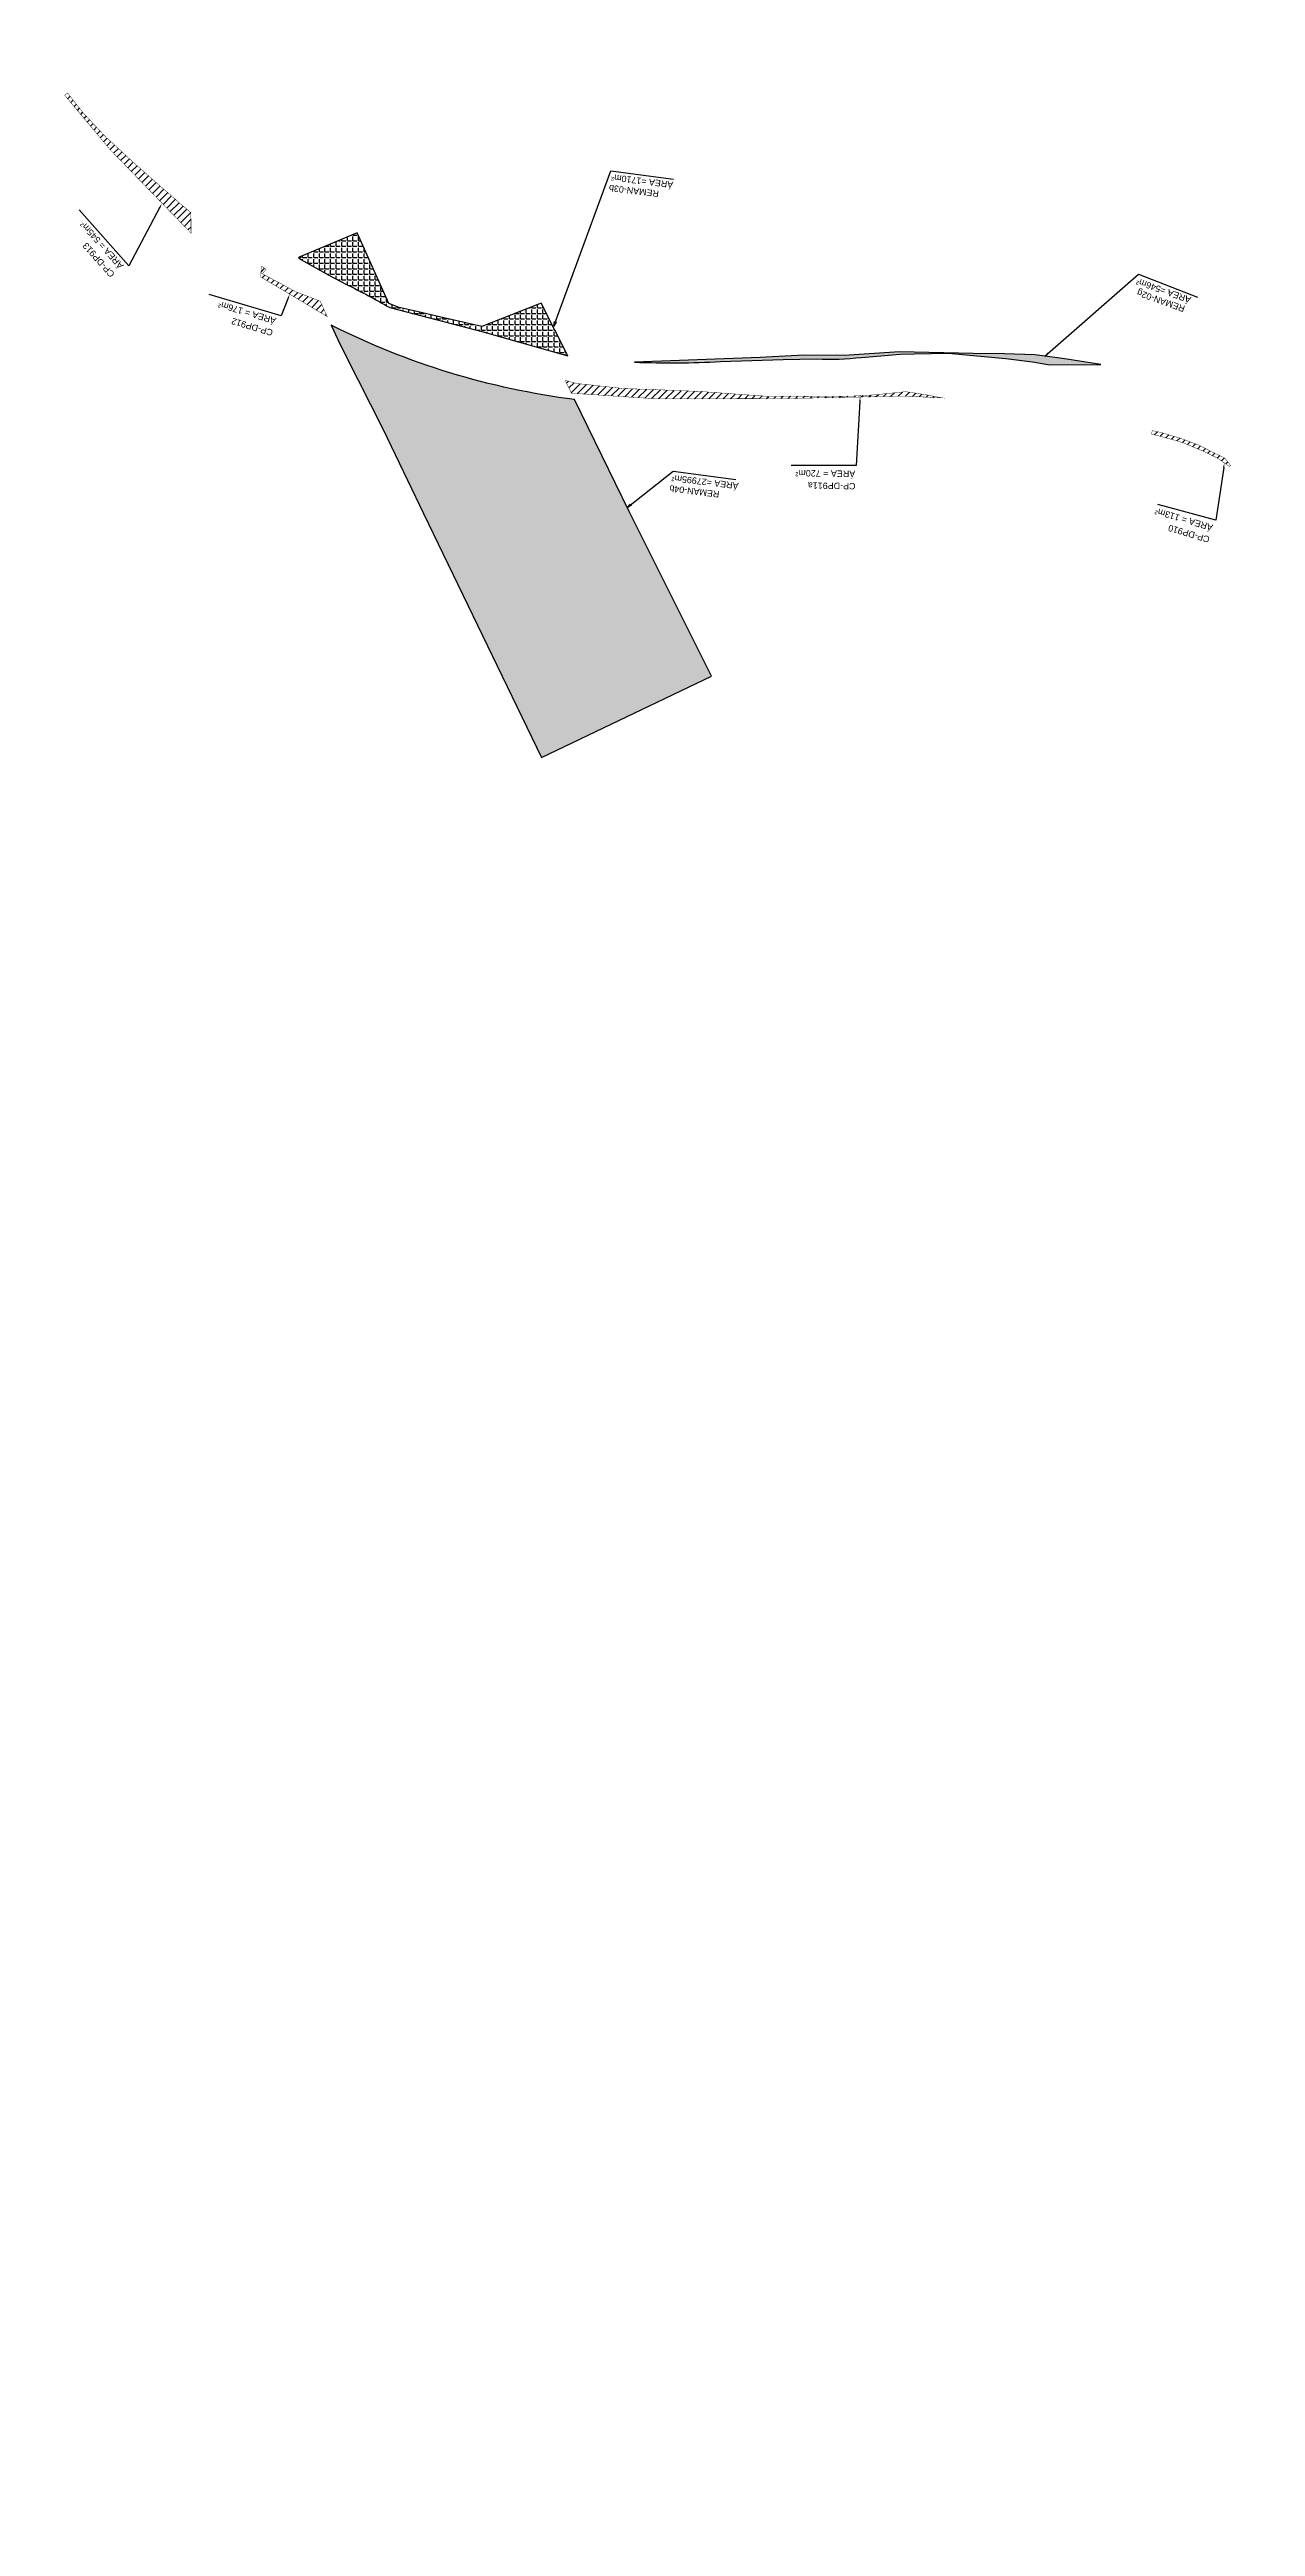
# Model space of a CAD drawing. Header units: metres. Extents: x 287051 to 328239, y 7396995 to 7466021.
# Drawn here: x 288996 to 289750, y 7463326 to 7464874 of the extents above; entities that cross this region are included whole.
import ezdxf

# ---------------------------------------------------------------- set-up
doc = ezdxf.new("R2010")
doc.units = ezdxf.units.M
doc.header["$LTSCALE"] = 10
doc.layers.add('_ÁREA REMANESCENTE', color=7, linetype='Continuous', lineweight=25, true_color=0xdb00db)
doc.layers.add('DESAPROPRIAÇÃO', color=160, linetype='Continuous')
doc.layers.add('U-HZ-TEXTO-DESAP', color=2, linetype='Continuous')
doc.styles.add('ARIAL', font='arial.ttf')
doc.styles.add('DIM', font='arial.ttf', dxfattribs={"width": 0.8})
doc.dimstyles.new('U-1_2000', dxfattribs={"dimscale": 2, "dimtxt": 1.5, "dimasz": 0.75, "dimexe": 0.75, "dimexo": 0.75, "dimgap": 0.25, "dimtad": 1, "dimzin": 4, "dimtxsty": 'DIM', "dimblk": 'ARCHTICK', "dimcen": 0.7, "dimdle": 0.75, "dimclrd": 256, "dimclre": 256, "dimclrt": 256, "dimaunit": 1, "dimadec": 3, "dimazin": 2, "dimtfac": 1, "dimtofl": 0, "dimtmove": 0, "dimatfit": 3, "dimldrblk": 'CLOSEDBLANK', "dimfxl": 0, "dimtolj": 1, "dimtzin": 0, "dimlwd": -1, "dimlwe": -1, "dimarcsym": 0})
pattern_1 = [(0, (0, 0), (0, 3.4925), [2.54, -0.9525]), (90, (0, 0), (-3.4925, 2.138539473011066e-16), [2.54, -0.9525])]
pattern_2 = [(45, (0, 0), (-2.245064030267288, 2.245064030267288), [])]

# ---------------------------------------------------------------- blocks, each defined once
blk = doc.blocks.new('_ArchTick')
at = {"color": 0, "linetype": 'ByBlock', "const_width": 0.15}
blk.add_lwpolyline([(-0.5, -0.5), (0.5, 0.5)], dxfattribs=at)

msp = doc.modelspace()

# ---------------------------------------------------------------- hatches: boundary and pattern name
at = {"layer": '_ÁREA REMANESCENTE'}
h = msp.add_hatch(dxfattribs=at)
h.set_pattern_fill('ANGLE', color=256, scale=0.5)
h.set_pattern_definition(pattern_1)
edge = h.paths.add_edge_path()
edge.add_line((292388.0113782014, 7462884.998522609), (292376.8262652324, 7462879.192784618))
edge.add_line((292376.8262652324, 7462879.192784618), (292330.0801645621, 7462859.640977534))
edge.add_line((292330.0801645621, 7462859.640977534), (292270.0911969543, 7462837.145699119))
edge.add_line((292270.0911969543, 7462837.145699119), (292271.4514075282, 7462830.999610082))
edge.add_line((292271.4514075282, 7462830.999610082), (292272.4914027689, 7462827.845693148))
edge.add_line((292272.4914027689, 7462827.845693148), (292245.2093929487, 7462819.320735589))
edge.add_line((292245.2093929487, 7462819.320735589), (292240.6259973665, 7462817.88942077))
edge.add_line((292240.6259973665, 7462817.88942077), (292232.5991311845, 7462814.477322577))
edge.add_arc((292148.0379616588, 7463066.632245307), 265.9561927239091, 283.7622266320892, 288.53908523218985, ccw=False)
edge.add_line((292211.3071224804, 7462808.311302027), (292207.0401328055, 7462807.303418818))
edge.add_arc((292148.0379617226, 7463066.632245268), 265.9561926715073, 277.0962532019143, 282.81766921185294, ccw=False)
edge.add_arc((292130.9047237966, 7463171.798653007), 372.4551976782019, 272.9032006817273, 277.7131493603614, ccw=False)
edge.add_line((292149.7691068733, 7462799.821490632), (292140.7769486937, 7462799.474313952))
edge.add_line((292140.7769486937, 7462799.474313952), (292128.9425419421, 7462799.348623983))
edge.add_line((292128.9425419421, 7462799.348623983), (292117.48452859, 7462799.5853101))
edge.add_arc((292130.9047237798, 7463171.798653007), 372.45519767734, 263.19071995924156, 267.9350884987375, ccw=False)
edge.add_arc((292133.4518445235, 7463189.638037398), 390.4709670705604, 260.6184067805441, 263.12996705396324, ccw=False)
edge.add_arc((292130.9047238574, 7463171.798653409), 372.4551980874115, 255.24213125489518, 260.55765387055834, ccw=False)
edge.add_arc((292130.9047237971, 7463171.798653093), 372.4551977667508, 247.7442247225066, 255.2421312514938, ccw=False)
edge.add_arc((292130.9047237668, 7463171.798653039), 372.4551977053295, 234.4636958465028, 247.7442247236688, ccw=False)
edge.add_arc((292209.6757554242, 7463271.427651917), 499.349643221065, 225.8140770641204, 233.7530319487367, ccw=False)
edge.add_arc((292141.3682906941, 7463196.785622216), 398.2272727180389, 211.9190005096128, 225.3763088389766, ccw=False)
edge.add_arc((292141.3682906693, 7463196.785622198), 398.2272726876532, 196.6865872761622, 211.9190005093426, ccw=False)
edge.add_arc((292141.3682907122, 7463196.785622207), 398.2272727311167, 189.4537591849583, 196.6865872755451, ccw=False)
edge.add_line((291748.5495485635, 7463131.37616904), (291749.5916356021, 7463146.503606216))
edge.add_line((291749.5916356021, 7463146.503606216), (291747.1149020322, 7463154.206467543))
edge.add_line((291747.1149020322, 7463154.206467543), (291743.3315130377, 7463171.375860115))
edge.add_line((291743.3315130377, 7463171.375860115), (291742.9434147012, 7463174.699370458))
edge.add_line((291742.9434147012, 7463174.699370458), (291743.1143663534, 7463178.967527554))
edge.add_line((291743.1143663534, 7463178.967527554), (291742.5930561459, 7463181.568516637))
edge.add_line((291742.5930561459, 7463181.568516637), (291741.7351370186, 7463183.07064095))
edge.add_line((291741.7351370186, 7463183.07064095), (291740.6830109132, 7463185.102472223))
edge.add_line((291740.6830109132, 7463185.102472223), (291740.335617997, 7463186.429910619))
edge.add_line((291740.335617997, 7463186.429910619), (291739.9882250811, 7463187.757349014))
edge.add_line((291739.9882250811, 7463187.757349014), (291739.6026705856, 7463193.498395495))
edge.add_line((291739.6026705856, 7463193.498395495), (291739.0542581148, 7463196.719541088))
edge.add_line((291739.0542581148, 7463196.719541088), (291734.3580159813, 7463224.303304146))
edge.add_line((291734.3580159813, 7463224.303304146), (291737.5226249413, 7463258.917029642))
edge.add_line((291737.5226249413, 7463258.917029642), (291736.0149200057, 7463300.08829345))
edge.add_line((291736.0149200057, 7463300.08829345), (291730.2749601055, 7463335.564721247))
edge.add_line((291730.2749601055, 7463335.564721247), (291721.2284534765, 7463358.959632251))
edge.add_line((291721.2284534765, 7463358.959632251), (291715.8913504231, 7463369.693005531))
edge.add_line((291715.8913504231, 7463369.693005531), (291706.6224493284, 7463380.135253264))
edge.add_line((291706.6224493284, 7463380.135253264), (291698.0272342552, 7463390.488881455))
edge.add_line((291698.0272342552, 7463390.488881455), (291691.2543214757, 7463399.135442388))
edge.add_line((291691.2543214757, 7463399.135442388), (291683.1920848559, 7463407.665455814))
edge.add_line((291683.1920848559, 7463407.665455814), (291678.5740678987, 7463412.99030899))
edge.add_line((291678.5740678987, 7463412.99030899), (291675.9300281602, 7463416.517830378))
edge.add_line((291675.9300281602, 7463416.517830378), (291674.0186474911, 7463419.687481664))
edge.add_line((291674.0186474911, 7463419.687481664), (291665.11887904, 7463430.945038455))
edge.add_line((291665.11887904, 7463430.945038455), (291662.743755247, 7463432.92216522))
edge.add_line((291662.743755247, 7463432.92216522), (291636.7384122296, 7463465.462927354))
edge.add_line((291636.7384122296, 7463465.462927354), (291625.9023152847, 7463478.307817452))
edge.add_line((291625.9023152847, 7463478.307817452), (291622.1822394872, 7463482.717520042))
edge.add_line((291622.1822394872, 7463482.717520042), (291613.0807976041, 7463492.386876016))
edge.add_arc((291394.8612301665, 7463271.753697396), 310.3204458627737, 45.31511330635526, 52.12425240089978)
edge.add_arc((291467.8310476881, 7463369.092521358), 188.6991208390027, 51.46747659495128, 61.37633787626731)
edge.add_arc((291335.8121066315, 7463128.991377053), 462.7014141314406, 61.26950296878224, 67.53881060347287)
edge.add_line((291512.590667772, 7463556.591586314), (291491.863523909, 7463565.831759974))
edge.add_line((291491.863523909, 7463565.831759974), (291480.9337359528, 7463572.136023031))
edge.add_arc((2869200.469789476, 15145006.05216351), 8102411.061812728, 251.4489835345397, 251.4493849503381, ccw=False)
edge.add_arc((292163.1223360919, 7466646.39717145), 3143.576003033342, 255.8494168839716, 256.4596659986381, ccw=False)
edge.add_arc((291341.8273782512, 7463259.634369288), 342.6631178013412, 69.57952189268912, 81.1393065402483, ccw=False)
edge.add_line((291461.3849453345, 7463580.76362746), (291482.2199681363, 7463574.217863875))
edge.add_line((291482.2199681363, 7463574.217863875), (291509.2308074816, 7463562.600662349))
edge.add_arc((291147.1525202054, 7462766.450053784), 874.6179037927684, 62.36975563766629, 65.54461584151642, ccw=False)
edge.add_arc((291431.4600703792, 7463313.353839645), 258.2380133681411, 51.66204538362888, 61.98161982299371, ccw=False)
edge.add_arc((291268.952660168, 7463146.074483607), 490.821962868185, 45.109827755015374, 48.89412546908858, ccw=False)
edge.add_line((291615.3502904576, 7463493.802654688), (291667.518913021, 7463433.410794999))
edge.add_line((291667.518913021, 7463433.410794999), (291712.0948943322, 7463385.342309458))
edge.add_line((291712.0948943322, 7463385.342309458), (291742.7450730985, 7463317.940181629))
edge.add_line((291742.7450730985, 7463317.940181629), (291750.9397001729, 7463298.408426493))
edge.add_line((291750.9397001729, 7463298.408426493), (291756.464662615, 7463281.967816812))
edge.add_line((291756.464662615, 7463281.967816812), (291761.1596964268, 7463265.842282155))
edge.add_line((291761.1596964268, 7463265.842282155), (291762.6110515824, 7463244.380965809))
edge.add_line((291762.6110515824, 7463244.380965809), (291763.8917589284, 7463225.042201282))
edge.add_line((291763.8917589284, 7463225.042201282), (291764.9871857396, 7463206.793202272))
edge.add_line((291764.9871857396, 7463206.793202272), (291761.1843214212, 7463174.396679957))
edge.add_line((291761.1843214212, 7463174.396679957), (291761.1152716614, 7463164.262648647))
edge.add_line((291761.1152716614, 7463164.262648647), (291761.9353351704, 7463158.360344542))
edge.add_line((291761.9353351704, 7463158.360344542), (291764.1053944271, 7463145.187788402))
edge.add_line((291764.1053944271, 7463145.187788402), (291768.6342879324, 7463126.898452112))
edge.add_line((291768.6342879324, 7463126.898452112), (291773.018157708, 7463113.245732661))
edge.add_line((291773.018157708, 7463113.245732661), (291786.116247983, 7463097.289098652))
edge.add_line((291786.116247983, 7463097.289098652), (291792.8377987752, 7463077.798331386))
edge.add_line((291792.8377987752, 7463077.798331386), (291802.4604714583, 7463050.240039109))
edge.add_line((291802.4604714583, 7463050.240039109), (291809.3704117934, 7463030.18893332))
edge.add_line((291809.3704117934, 7463030.18893332), (291827.4805530311, 7463001.926354416))
edge.add_line((291827.4805530311, 7463001.926354416), (291838.2733570875, 7462983.112643213))
edge.add_line((291838.2733570875, 7462983.112643213), (291859.4713144868, 7462954.610175644))
edge.add_line((291859.4713144868, 7462954.610175644), (291865.908779904, 7462945.911291472))
edge.add_line((291865.908779904, 7462945.911291472), (291888.9681254683, 7462924.414780376))
edge.add_line((291888.9681254683, 7462924.414780376), (291902.8233881674, 7462913.057180572))
edge.add_line((291902.8233881674, 7462913.057180572), (291921.0175439829, 7462899.620951369))
edge.add_line((291921.0175439829, 7462899.620951369), (291938.129435507, 7462888.288883747))
edge.add_line((291938.129435507, 7462888.288883747), (291951.6691071755, 7462879.90898193))
edge.add_line((291951.6691071755, 7462879.90898193), (291968.2933043115, 7462870.295753088))
edge.add_line((291968.2933043115, 7462870.295753088), (291990.1623533771, 7462859.745638567))
edge.add_line((291990.1623533771, 7462859.745638567), (292003.6158492382, 7462854.30176146))
edge.add_line((292003.6158492382, 7462854.30176146), (292011.3806194092, 7462842.765451233))
edge.add_line((292011.3806194092, 7462842.765451233), (292030.2651854659, 7462835.43587803))
edge.add_line((292030.2651854659, 7462835.43587803), (292039.9711758777, 7462832.513648941))
edge.add_line((292039.9711758777, 7462832.513648941), (292063.3719632724, 7462826.115033547))
edge.add_line((292063.3719632724, 7462826.115033547), (292081.7205029411, 7462821.52585756))
edge.add_line((292081.7205029411, 7462821.52585756), (292089.2230789848, 7462819.72145626))
edge.add_line((292089.2230789848, 7462819.72145626), (292112.0967720734, 7462816.735261875))
edge.add_line((292112.0967720734, 7462816.735261875), (292135.7123241646, 7462815.306300931))
edge.add_line((292135.7123241646, 7462815.306300931), (292162.3205364668, 7462817.577570969))
edge.add_line((292162.3205364668, 7462817.577570969), (292188.4572926286, 7462822.257628074))
edge.add_line((292188.4572926286, 7462822.257628074), (292237.1226387604, 7462834.094653207))
edge.add_line((292237.1226387604, 7462834.094653207), (292249.9215967676, 7462839.426553632))
edge.add_line((292249.9215967676, 7462839.426553632), (292295.2959605554, 7462854.952551314))
edge.add_line((292295.2959605554, 7462854.952551314), (292388.0113782014, 7462884.998522609))
h = msp.add_hatch(dxfattribs=at)
h.set_pattern_fill('ANGLE', color=256, scale=0.5)
h.set_pattern_definition(pattern_1)
edge = h.paths.add_edge_path()
edge.add_line((289152.438599756, 7464743.908267164), (289152.0617211764, 7464743.339098256))
edge.add_line((289152.0617211764, 7464743.339098256), (289170.9390998925, 7464732.660363181))
edge.add_line((289170.9390998925, 7464732.660363181), (289182.0649203246, 7464726.916818216))
edge.add_arc((288955.2729745507, 7464272.670751307), 507.7145615111704, 60.01770440311168, 63.4683676384293, ccw=False)
edge.add_line((289208.9943777777, 7464712.442880386), (289266.6108783964, 7464697.620820964))
edge.add_line((289266.6108783964, 7464697.620820964), (289320.2867138121, 7464682.306278815))
edge.add_line((289320.2867138121, 7464682.306278815), (289303.7096780438, 7464715.305813712))
edge.add_line((289303.7096780438, 7464715.305813712), (289266.4728724895, 7464700.684345341))
edge.add_line((289266.4728724895, 7464700.684345341), (289242.8771167145, 7464706.133695234))
edge.add_line((289242.8771167145, 7464706.133695234), (289225.9813469361, 7464710.035708888))
edge.add_line((289225.9813469361, 7464710.035708888), (289214.9017339112, 7464712.530887133))
edge.add_line((289214.9017339112, 7464712.530887133), (289208.3989314828, 7464715.074149457))
edge.add_line((289208.3989314828, 7464715.074149457), (289188.6763059846, 7464759.139313815))
edge.add_line((289188.6763059846, 7464759.139313815), (289152.4385997559, 7464743.908267163))
h = msp.add_hatch(dxfattribs=at)
h.set_pattern_fill('ANGLE', color=256, scale=0.5)
h.set_pattern_definition(pattern_1)
edge = h.paths.add_edge_path()
edge.add_arc((289384.0978441115, 7465122.240274938), 470.9930774126862, 243.2953498897205, 262.73596152711497, ccw=False)
edge.add_line((289172.4375571876, 7464701.485712384), (289176.6114225038, 7464692.572512235))
edge.add_line((289176.6114225038, 7464692.572512235), (289181.1710394712, 7464683.231100738))
edge.add_line((289181.1710394712, 7464683.231100738), (289204.8899505332, 7464636.231333949))
edge.add_line((289204.8899505332, 7464636.231333949), (289230.0771334869, 7464583.787792995))
edge.add_line((289230.0771334869, 7464583.787792995), (289303.8985668158, 7464431.450932047))
edge.add_line((289303.8985668158, 7464431.450932047), (289410.0077379106, 7464482.298430475))
edge.add_line((289410.0077379106, 7464482.298430475), (289358.6529097015, 7464585.056126946))
edge.add_line((289358.6529097015, 7464585.056126946), (289324.5445261176, 7464655.027388465))
h = msp.add_hatch(dxfattribs=at)
h.set_pattern_fill('ANGLE', color=256, scale=0.5)
h.set_pattern_definition(pattern_1)
edge = h.paths.add_edge_path()
edge.add_line((289653.3538992431, 7464676.98349962), (289629.3676490814, 7464680.619753234))
edge.add_line((289629.3676490814, 7464680.619753234), (289612.1827610092, 7464683.04897767))
edge.add_line((289612.1827610092, 7464683.04897767), (289593.1083943546, 7464683.551827652))
edge.add_line((289593.1083943546, 7464683.551827652), (289573.5697849853, 7464683.811872733))
edge.add_line((289573.5697849853, 7464683.811872733), (289527.5457951612, 7464684.872518376))
edge.add_line((289527.5457951612, 7464684.872518376), (289493.0201708241, 7464682.44900051))
edge.add_line((289493.0201708241, 7464682.44900051), (289467.6709069553, 7464682.689546921))
edge.add_line((289467.6709069553, 7464682.689546921), (289440.5577372115, 7464681.224294473))
edge.add_line((289440.5577372115, 7464681.224294473), (289361.96711132, 7464678.331225818))
edge.add_arc((289384.0714519586, 7465354.039700311), 676.0699256558122, 268.1263607054236, 272.6853366770274)
edge.add_line((289415.7458755999, 7464678.712168469), (289454.8747968797, 7464680.112575172))
edge.add_line((289454.8747968797, 7464680.112575172), (289475.57952801, 7464680.461837841))
edge.add_arc((289484.1442279315, 7464853.177983787), 172.9283700122238, 267.1611251493983, 276.5415170598151)
edge.add_line((289503.844770057, 7464681.375452388), (289527.880008306, 7464683.36794555))
edge.add_line((289527.880008306, 7464683.36794555), (289536.7739825926, 7464683.544625863))
edge.add_line((289536.7739825926, 7464683.544625863), (289558.0217391425, 7464683.966716166))
edge.add_arc((289339.2765404473, 7462142.295619095), 2551.066723478206, 84.27213806667538, 85.08104358724302, ccw=False)
edge.add_line((289593.8822242717, 7464680.625261478), (289610.5858460795, 7464678.69854306))
edge.add_line((289610.5858460795, 7464678.69854306), (289621.4702372393, 7464676.654524044))
edge.add_line((289621.4702372393, 7464676.654524044), (289653.3538992431, 7464676.98349962))
at = {"layer": 'DESAPROPRIAÇÃO', "transparency": 33554687}
h = msp.add_hatch(dxfattribs=at)
h.set_pattern_fill('ANSI31', color=256)
h.set_pattern_definition(pattern_2)
h.paths.add_polyline_path([(289005.8886514018, 7464845.140665567), (289007.6773656479, 7464846.554439381), (289017.5698290117, 7464833.968980049), (289030.7831326544, 7464819.831554353), (289049.0670612972, 7464802.95349002), (289079.0282274091, 7464776.586640305), (289084.7629318231, 7464771.813094774), (289084.8285505756, 7464758.983770797), (289034.5229177047, 7464810.831290166)])
h = msp.add_hatch(dxfattribs=at)
h.set_pattern_fill('ANSI31', color=256)
h.set_pattern_definition(pattern_2)
edge = h.paths.add_edge_path()
edge.add_line((289128.631604198, 7464738.476726841), (289131.6712530489, 7464736.3369304))
edge.add_line((289131.6712530489, 7464736.3369304), (289129.3908958506, 7464733.627981874))
edge.add_line((289129.3908958506, 7464733.627981874), (289150.2632321097, 7464722.39286271))
edge.add_line((289150.2632321097, 7464722.39286271), (289165.5125543115, 7464716.483417167))
edge.add_line((289165.5125543115, 7464716.483417167), (289169.987276018, 7464706.792384722))
edge.add_line((289169.987276018, 7464706.792384722), (289128.4744815728, 7464731.5907133))
edge.add_line((289128.4744815728, 7464731.5907133), (289128.6571916585, 7464738.513074642))
h = msp.add_hatch(dxfattribs=at)
h.set_pattern_fill('ANSI31', color=256)
h.set_pattern_definition(pattern_2)
h.paths.add_polyline_path([(289554.2956186109, 7464656.071866273), (289530.461941112, 7464657.219833346), (289456.2376893244, 7464655.656543663), (289376.4695949716, 7464655.424620579), (289340.2048028616, 7464657.822653295), (289328.1560263301, 7464658.619386396), (289322.6014121961, 7464658.921550401), (289318.6651597184, 7464666.914427123), (289319.3580565245, 7464666.800160408), (289325.9047665795, 7464665.088782936), (289337.7159315205, 7464663.798443418), (289355.0867754999, 7464661.900723205), (289377.6316650969, 7464661.121671221), (289402.5152032561, 7464660.100381023), (289422.8177037018, 7464658.641336435), (289447.5243604608, 7464656.871398495), (289460.5956233718, 7464657.224619575), (289467.3899394154, 7464657.090019785), (289478.1436045454, 7464656.876982732), (289497.3795218524, 7464657.131763102), (289506.0362443741, 7464657.634212711), (289511.6759695943, 7464657.963529767), (289531.452330292, 7464659.951876182), (289543.7176412651, 7464658.070338913), (289544.3925392917, 7464657.942832)])
h = msp.add_hatch(dxfattribs=at)
h.set_pattern_fill('ANSI31', color=256)
h.set_pattern_definition(pattern_2)
h.paths.add_polyline_path([(289733.5051485752, 7464613.328008099), (289726.1607700785, 7464618.485677459), (289719.3134801172, 7464621.913209832), (289705.0375462262, 7464627.94454902), (289698.0790805979, 7464630.050067156), (289684.9578718945, 7464633.519351039), (289685.5399499662, 7464635.627819464), (289690.7244254937, 7464634.539436653), (289703.0443650606, 7464630.849327873), (289714.623924751, 7464626.591051606), (289724.1272776112, 7464621.687277301), (289730.7905968631, 7464618.506112635), (289734.5658268147, 7464613.743151641)])

# ---------------------------------------------------------------- linework, layer by layer
at = {"layer": '_ÁREA REMANESCENTE', "flags": 128}
for points in [[(289152.438599756, 7464743.908267164), (289152.0617211764, 7464743.339098256), (289170.9390998925, 7464732.660363181), (289182.0649203246, 7464726.916818216, -0.0150574965400429), (289208.9943777777, 7464712.442880386), (289266.6108783964, 7464697.620820964), (289320.2867138121, 7464682.306278815), (289303.7096780438, 7464715.305813712), (289266.4728724895, 7464700.684345341), (289242.8771167145, 7464706.133695234), (289225.9813469361, 7464710.035708888), (289214.9017339112, 7464712.530887133), (289208.3989314828, 7464715.074149457), (289188.6763059846, 7464759.139313815)], [(289324.5445261176, 7464655.027388465, -0.0850297090776388), (289172.4375571876, 7464701.485712384), (289176.6114225038, 7464692.572512235), (289181.1710394712, 7464683.231100738), (289204.8899505332, 7464636.231333949), (289230.0771334869, 7464583.787792995), (289303.8985668158, 7464431.450932047), (289410.0077379106, 7464482.298430475), (289358.6529097015, 7464585.056126946)]]:
    msp.add_lwpolyline(points, format="xyb", close=True, dxfattribs=at)
msp.add_lwpolyline([(289653.3538992431, 7464676.98349962), (289629.3676490814, 7464680.619753234), (289612.1827610092, 7464683.04897767), (289593.1083943546, 7464683.551827652), (289573.5697849853, 7464683.811872733), (289527.5457951612, 7464684.872518376), (289493.0201708241, 7464682.44900051), (289467.6709069553, 7464682.689546921), (289440.5577372115, 7464681.224294473), (289361.96711132, 7464678.331225818, 0.01989490953370888), (289415.7458755999, 7464678.712168469), (289454.8747968797, 7464680.112575172), (289475.57952801, 7464680.461837841, 0.0409525519799555), (289503.844770057, 7464681.375452388), (289527.880008306, 7464683.36794555), (289536.7739825926, 7464683.544625863), (289558.0217391425, 7464683.966716166, -0.003529530824234543), (289593.8822242717, 7464680.625261478), (289610.5858460795, 7464678.69854306), (289621.4702372393, 7464676.654524044), (289653.3538992431, 7464676.98349962)], format="xyb", dxfattribs=at)
at = {"layer": 'DESAPROPRIAÇÃO', "transparency": 33554687, "const_width": 0.25, "flags": 128}
for points in [[(289005.8886514018, 7464845.140665567), (289007.6773656479, 7464846.554439381), (289017.5698290117, 7464833.968980049), (289030.7831326544, 7464819.831554353), (289049.0670612972, 7464802.95349002), (289079.0282274091, 7464776.586640305), (289084.7629318231, 7464771.813094774), (289084.8285505756, 7464758.983770797), (289034.5229177047, 7464810.831290166), (289005.888651402, 7464845.140665567)], [(289128.631604198, 7464738.476726841), (289131.6712530489, 7464736.3369304), (289129.3908958506, 7464733.627981874), (289150.2632321097, 7464722.39286271), (289165.5125543115, 7464716.483417167), (289169.987276018, 7464706.792384722), (289128.4744815728, 7464731.5907133), (289128.6571916585, 7464738.513074642)], [(289554.2956186109, 7464656.071866273), (289530.461941112, 7464657.219833346), (289456.2376893244, 7464655.656543663), (289376.4695949716, 7464655.424620579), (289340.2048028616, 7464657.822653295), (289328.1560263301, 7464658.619386396), (289328.1560263301, 7464658.619386396), (289322.6014121961, 7464658.921550401), (289322.6014121961, 7464658.921550401), (289318.6651597184, 7464666.914427123), (289319.3580565245, 7464666.800160408), (289325.9047665795, 7464665.088782936), (289337.7159315205, 7464663.798443418), (289355.0867754999, 7464661.900723205), (289377.6316650969, 7464661.121671221), (289402.5152032561, 7464660.100381023), (289422.8177037018, 7464658.641336435), (289447.5243604608, 7464656.871398495), (289460.5956233718, 7464657.224619575), (289467.3899394154, 7464657.090019785), (289478.1436045454, 7464656.876982732), (289497.3795218524, 7464657.131763102), (289506.0362443741, 7464657.634212711), (289511.6759695943, 7464657.963529767), (289531.452330292, 7464659.951876182), (289543.7176412651, 7464658.070338913), (289544.3925392917, 7464657.942832), (289554.2956186145, 7464656.071866273)], [(289733.5051485752, 7464613.328008099), (289726.1607700785, 7464618.485677459), (289719.3134801172, 7464621.913209832), (289705.0375462262, 7464627.94454902), (289698.0790805979, 7464630.050067156), (289684.9578718945, 7464633.519351039), (289685.5399499662, 7464635.627819464), (289690.7244254937, 7464634.539436653), (289703.0443650606, 7464630.849327873), (289714.623924751, 7464626.591051606), (289724.1272776112, 7464621.687277301), (289730.7905968631, 7464618.506112635), (289734.5658268147, 7464613.743151641), (289733.5051485758, 7464613.328008099)]]:
    msp.add_lwpolyline(points, dxfattribs=at)
at = {"layer": 'U-HZ-TEXTO-DESAP', "color": 2, "linetype": 'Continuous', "lineweight": -3, "ltscale": 0.05}
for points in [[(289065.172413087, 7464774.761446715), (289046.0557864055, 7464738.618921359), (289014.8811022944, 7464773.537353671)], [(289145.3669293634, 7464718.047934385), (289141.0579712276, 7464707.3214904), (289096.1921185862, 7464720.671138761)], [(289502.7777650017, 7464653.805265093), (289500.4305791729, 7464613.813848434), (289459.7488070498, 7464613.809952962)], [(289730.1159254361, 7464612.537464855), (289725.1312004476, 7464579.60845242), (289688.8634021636, 7464589.430363079)]]:
    msp.add_lwpolyline(points, dxfattribs=at)
at = {"layer": 'U-HZ-TEXTO-DESAP', "color": 2, "linetype": 'Continuous', "lineweight": -3}
msp.add_lwpolyline([(289618.2918414872, 7464682.185409196), (289676.8488899801, 7464733.319283934), (289713.6621481508, 7464718.979496221)], dxfattribs=at)
at = {"layer": 'U-HZ-TEXTO-DESAP', "color": 2, "linetype": 'Continuous', "lineweight": -3, "ltscale": 0.05}
for points in [[(289064.7304299009, 7464774.995221957), (289066.5750645318, 7464777.413345832), (289065.6143962731, 7464774.527671475)], [(289144.9029656741, 7464718.234314896), (289146.485212431, 7464720.831716521), (289145.8308930527, 7464717.861553874)], [(289502.27856942, 7464653.833615953), (289502.9478701637, 7464656.800438583), (289503.2769605833, 7464653.776914232)], [(289729.621421854, 7464612.611398658), (289730.5595282561, 7464615.504486348), (289730.6104290182, 7464612.463531052)]]:
    msp.add_solid(points, dxfattribs=at)
at = {"layer": 'U-HZ-TEXTO-DESAP', "color": 2, "linetype": 'Continuous', "lineweight": -3}
msp.add_solid([(289620.1915689763, 7464684.560495608), (289618.2918414874, 7464682.185409196), (289620.8591793003, 7464683.815984724)], dxfattribs=at)

# ---------------------------------------------------------------- texts
at = {"layer": 'U-HZ-TEXTO-DESAP', "style": 'ARIAL'}
for s, rotation, p in [('ÁREA = 545m²', 131.7580284356237, (289043.0104113204, 7464738.886478538)), ('CP-DP913', 131.7580284356237, (289037.4695792042, 7464733.566616306)), ('ÁREA =546m²', 160.4099840353997, (289710.080351023, 7464718.921461579)), ('ÁREA = 176m²', 163.4298448597685, (289138.3256637056, 7464705.950216593)), ('REMAN-02g', 160.4099840353997, (289706.3114458662, 7464713.353751524)), ('CP-DP912', 163.4298448597685, (289136.4032406079, 7464698.513413239)), ('ÁREA = 720m²', 179.2488242501888, (289499.8986831601, 7464610.601873148)), ('CP-DP911a', 179.2488242501888, (289500.076331487, 7464602.922667736)), ('ÁREA = 113m²', 163.4298448597685, (289723.6857592022, 7464576.763087396)), ('CP-DP910', 163.4298448597685, (289721.7633361045, 7464569.326284042))]:
    msp.add_text(s, height=4, rotation=rotation, dxfattribs=at).set_placement(p)
at = {"layer": 'U-HZ-TEXTO-DESAP', "color": 2, "linetype": 'Continuous', "lineweight": -3, "char_height": 4, "attachment_point": 7, "rotation": 173.05045379375585, "style": 'ARIAL'}
for s, insert, width in [('\\pi139.61;{\\C256;\\P\\pi108.92;REMAN-03b\\P\\pi100.73;ÁREA =1710m²}', (289486.3191812167, 7464778.961097764), 139.6131487894912), ('\\pi137.38;{\\C256;\\P\\pi106.68;REMAN-04b\\P\\pi95.383;ÁREA =27995m²}', (289521.8501824469, 7464591.508410432), 137.3774242956851)]:
    msp.add_mtext(s, dxfattribs=dict(at, insert=insert, width=width))

# ---------------------------------------------------------------- leaders
at = {"layer": 'U-HZ-TEXTO-DESAP', "color": 2, "linetype": 'Continuous', "lineweight": -3}
for points in [[(289311.4423058089, 7464700.793903775), (289347.2502282702, 7464797.885332631), (289386.2408106655, 7464792.787168358)], [(289357.1699907559, 7464587.482559118), (289386.1676456027, 7464610.224327431), (289425.1582279981, 7464605.126163159)]]:
    msp.add_leader(points, dimstyle='U-1_2000', override={"dimscale": 1, "dimasz": 3}, dxfattribs=at)

doc.saveas('drawing.dxf')
